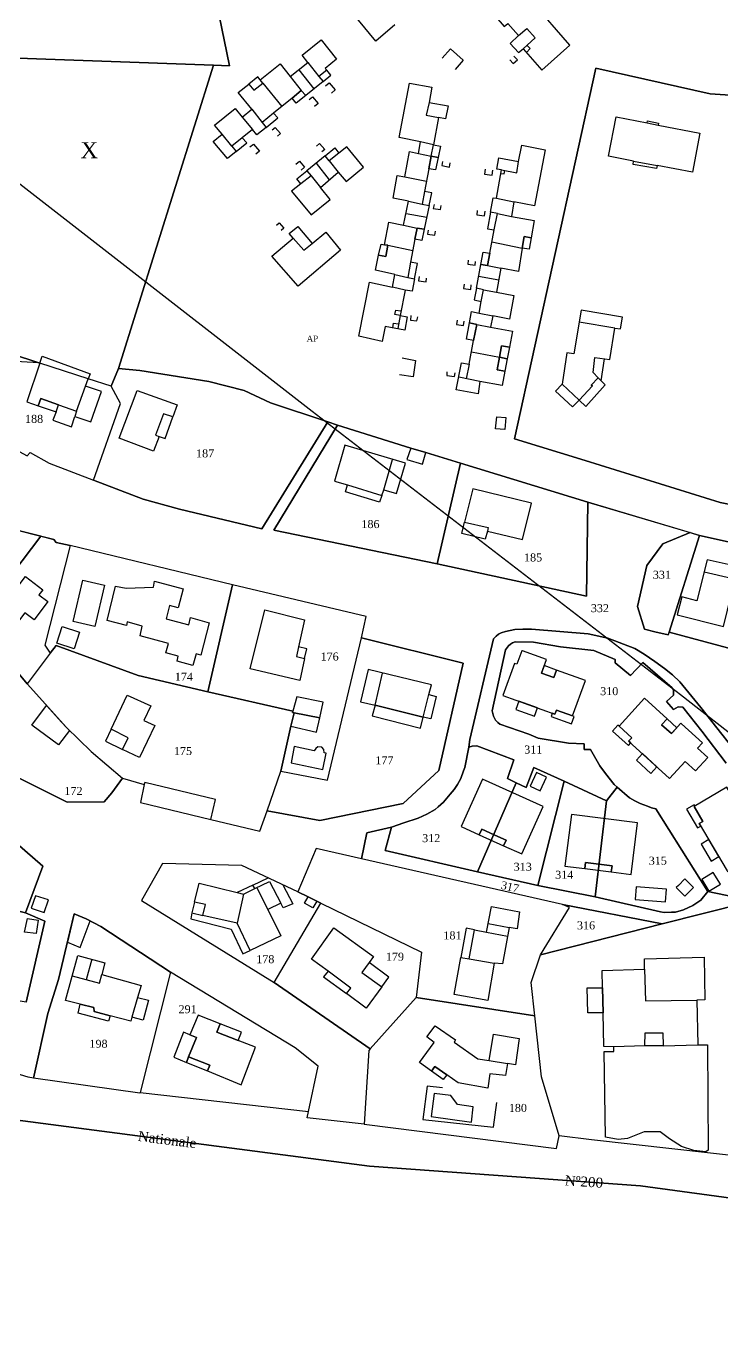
# Model space of a CAD drawing. Extents: x 1208038 to 1208926, y 6153358 to 6153860.
# Drawn here: x 1208412.3 to 1208586.3, y 6153362.3 to 6153687.8 of the extents above; entities that cross this region are included whole.
import ezdxf

# ---------------------------------------------------------------- set-up
doc = ezdxf.new("R2010")
doc.units = 0
doc.linetypes.add('CONTINU', pattern=[0])
for name, color, linetype in [('1LIEUDIT', 7, 'CONTINU'), ('1PARCELLE', 7, 'CONTINU'), ('1SECTION', 7, 'CONTINU'), ('1SUBDSECT', 7, 'CONTINU'), ('1ZONCOMM', 7, 'CONTINU'), ('3BATIDUR', 7, 'CONTINU'), ('3BATILEGER', 7, 'CONTINU'), ('3FISCLINE', 7, 'CONTINUOUS'), ('3GAZODUC', 7, 'CONTINU'), ('3LIEUDITTEX', 7, 'CONTINU'), ('3PARCELLETEX', 7, 'CONTINU'), ('3PISCINE', 7, 'CONTINUOUS'), ('3TOPOLINE', 7, 'CONTINU'), ('3TROUBATI', 7, 'CONTINU'), ('3ZONCOMMTEX', 7, 'CONTINU')]:
    doc.layers.add(name, color=color, linetype=linetype)
doc.styles.get("Standard").update_dxf_attribs({"font": 'Times New Roman'})

msp = doc.modelspace()

# ---------------------------------------------------------------- linework, layer by layer
at = {"layer": '1LIEUDIT'}
msp.add_lwpolyline([(1208747.24, 6153373.17), (1208565.93, 6153397.87), (1208498.18, 6153402.8), (1208353.5, 6153421.69), (1208316.89, 6153426.69), (1208280.22, 6153439.09), (1208258.78, 6153460.94), (1208244.63, 6153482.34), (1208176.37, 6153618.13)], dxfattribs=at)
at = {"layer": '1PARCELLE'}
for points in [[(1208436.86, 6153806.09), (1208463.22, 6153677.85), (1208459.17, 6153677.99), (1208368.4, 6153681.2), (1208292.64, 6153640.84), (1208278.23, 6153633.22), (1208243.69, 6153625.02), (1208241.17, 6153635.25)], [(1208591.61, 6153558.02), (1208580.66, 6153560.43), (1208552.72, 6153568.76), (1208520.89, 6153578.47), (1208512.29, 6153581.16), (1208508.48, 6153582.27), (1208490.22, 6153588), (1208487.77, 6153588.81), (1208473.41, 6153593.6), (1208466.87, 6153596.62), (1208458.02, 6153598.92), (1208440.74, 6153601.62), (1208435.43, 6153602.2), (1208459.17, 6153677.99), (1208463.22, 6153677.85), (1208436.86, 6153806.09)], [(1208368.4, 6153681.2), (1208459.17, 6153677.99), (1208459.17, 6153677.99), (1208435.43, 6153602.2), (1208433.61, 6153597.77), (1208427.9, 6153599.61), (1208415.82, 6153603.52), (1208415.54, 6153603.6), (1208402.03, 6153608)], [(1208608.58, 6153669.17), (1208583.34, 6153670.82), (1208554.78, 6153677.2), (1208534.44, 6153584.57), (1208552.07, 6153579.13), (1208585.81, 6153568.69), (1208626.17, 6153560.52)], [(1208405.79, 6153583.96), (1208412.59, 6153580.34), (1208413.4, 6153581.19), (1208418.13, 6153578.49), (1208429.22, 6153574.27), (1208441.59, 6153569.46), (1208450.72, 6153566.96), (1208471.28, 6153562.09), (1208487.77, 6153588.81), (1208490.22, 6153588), (1208474.31, 6153561.71), (1208515.1, 6153553.36), (1208552.44, 6153545.22), (1208552.72, 6153568.76), (1208578.31, 6153561.13), (1208571.53, 6153558.36), (1208567.48, 6153552.91), (1208565.18, 6153542.71), (1208566.93, 6153536.98), (1208569.5, 6153536.38), (1208572.8, 6153535.62), (1208573.04, 6153536.28), (1208591.06, 6153531.4)], [(1208409.15, 6153500.54), (1208422.63, 6153493.73), (1208431.84, 6153493.82), (1208433.79, 6153496.11), (1208436.47, 6153499.74), (1208441.89, 6153498.2), (1208440.93, 6153493.64), (1208458.55, 6153489.39), (1208470.78, 6153486.48), (1208472.64, 6153491.62), (1208485.74, 6153489.17), (1208506.57, 6153493.41), (1208515.52, 6153501.72), (1208521.57, 6153528.53), (1208496.15, 6153534.8), (1208497.34, 6153540.18), (1208463.94, 6153548.05), (1208423.39, 6153557.91), (1208419.84, 6153558.69), (1208419.3, 6153559.43), (1208383.39, 6153568.51)], [(1208589.03, 6153507.18), (1208585, 6153512.32), (1208580.98, 6153517.44), (1208575.72, 6153523.87), (1208573.93, 6153525.56), (1208571.92, 6153527.17), (1208569.48, 6153528.93), (1208566.81, 6153530.74), (1208564.5, 6153532.18), (1208557.76, 6153534.78), (1208552.84, 6153535.81), (1208538.64, 6153537), (1208537.56, 6153537.04), (1208536.54, 6153537.02), (1208534.47, 6153536.89), (1208533.36, 6153536.68), (1208532.18, 6153536.45), (1208531.1, 6153536.1), (1208530.43, 6153535.74), (1208529.8, 6153535.24), (1208529.19, 6153534.55), (1208523.27, 6153509.41), (1208522.98, 6153507.52), (1208522, 6153502.41), (1208521.69, 6153501.59), (1208520.99, 6153499.71), (1208520.18, 6153498.22), (1208519.34, 6153496.97), (1208518.35, 6153495.78), (1208516.69, 6153493.75), (1208515.38, 6153492.57), (1208514.61, 6153491.91), (1208512.48, 6153490.76), (1208510.33, 6153489.77), (1208506.78, 6153488.59), (1208503.64, 6153487.5), (1208497.51, 6153486.12), (1208496.2, 6153479.61), (1208484.83, 6153482.19), (1208480.23, 6153471.38), (1208466.24, 6153477.95), (1208446.48, 6153478.46), (1208441.2, 6153469.17), (1208474.35, 6153448.7), (1208498.34, 6153432.08), (1208498.03, 6153431.7), (1208496.81, 6153413.25), (1208482.59, 6153414.9), (1208482.93, 6153416.44), (1208485.35, 6153427.75), (1208479.58, 6153432.36), (1208448.43, 6153451.28), (1208431.06, 6153462.66), (1208427.35, 6153464.61), (1208424.35, 6153465.88), (1208423.32, 6153461.33), (1208420.47, 6153449.41), (1208417.76, 6153440.94), (1208414.17, 6153424.81), (1208412.86, 6153425.03), (1208408.21, 6153426.41)], [(1208587.29, 6153503.5), (1208581.22, 6153511.51), (1208576.47, 6153517.52), (1208575.33, 6153517.61), (1208574.18, 6153516.92), (1208572.37, 6153518.89), (1208574.17, 6153520.47), (1208574.18, 6153521.69), (1208573.82, 6153522.35), (1208566.46, 6153528.68), (1208563.4, 6153525.46), (1208559.58, 6153528.59), (1208559.57, 6153529.4), (1208554.23, 6153531.7), (1208545.89, 6153532.56), (1208539.2, 6153533.72), (1208534.61, 6153533.85), (1208533.92, 6153533.58), (1208533.39, 6153533.27), (1208532.89, 6153532.87), (1208532.16, 6153531.85), (1208528.84, 6153516.57), (1208529.15, 6153515.26), (1208529.68, 6153514.26), (1208530.28, 6153513.64), (1208530.78, 6153513.26), (1208538.01, 6153510.74), (1208540.37, 6153509.74), (1208547.88, 6153508.48), (1208551.81, 6153508.36), (1208551.82, 6153506.93), (1208553.44, 6153506.92), (1208555.76, 6153502.87), (1208556.94, 6153501.26), (1208558.06, 6153499.8), (1208559.35, 6153498.21), (1208560.04, 6153497.5), (1208557.4, 6153494.13), (1208546.8, 6153498.98), (1208539.25, 6153502.4), (1208537.33, 6153497.46), (1208534.8, 6153498.59), (1208532.71, 6153499.67), (1208534.27, 6153504.31), (1208525.02, 6153507.81), (1208523.84, 6153507.79), (1208522.98, 6153507.52), (1208523.27, 6153509.41), (1208529.19, 6153534.55), (1208529.8, 6153535.24), (1208530.43, 6153535.74), (1208531.1, 6153536.1), (1208532.18, 6153536.45), (1208533.36, 6153536.68), (1208534.47, 6153536.89), (1208536.54, 6153537.02), (1208537.56, 6153537.04), (1208538.64, 6153537), (1208552.84, 6153535.81), (1208557.76, 6153534.78), (1208564.5, 6153532.18), (1208566.81, 6153530.74), (1208569.48, 6153528.93), (1208571.92, 6153527.17), (1208573.93, 6153525.56), (1208575.72, 6153523.87), (1208580.98, 6153517.44), (1208585, 6153512.32), (1208589.03, 6153507.18)], [(1208596.41, 6153468.57), (1208582.78, 6153471.4), (1208569.78, 6153492.13), (1208568.65, 6153492.36), (1208567.66, 6153492.78), (1208565.8, 6153493.45), (1208564.53, 6153494.09), (1208563.18, 6153494.86), (1208560.04, 6153497.5), (1208559.35, 6153498.21), (1208558.06, 6153499.8), (1208556.94, 6153501.26), (1208555.76, 6153502.87), (1208553.44, 6153506.92), (1208551.82, 6153506.93), (1208551.81, 6153508.36), (1208547.88, 6153508.48), (1208540.37, 6153509.74), (1208538.01, 6153510.74), (1208530.78, 6153513.26), (1208530.28, 6153513.64), (1208529.68, 6153514.26), (1208529.15, 6153515.26), (1208528.84, 6153516.57), (1208532.16, 6153531.85), (1208532.89, 6153532.87), (1208533.39, 6153533.27), (1208533.92, 6153533.58), (1208534.61, 6153533.85), (1208539.2, 6153533.72), (1208545.89, 6153532.56), (1208554.23, 6153531.7), (1208559.57, 6153529.4), (1208559.58, 6153528.59), (1208563.4, 6153525.46), (1208566.46, 6153528.68), (1208573.82, 6153522.35), (1208574.18, 6153521.69), (1208574.17, 6153520.47), (1208572.37, 6153518.89), (1208574.18, 6153516.92), (1208575.33, 6153517.61), (1208576.47, 6153517.52), (1208581.22, 6153511.51), (1208587.29, 6153503.5)], [(1208412.33, 6153443.75), (1208417.06, 6153464.02), (1208412.21, 6153466.08), (1208416.5, 6153477.76), (1208389.48, 6153501.29)]]:
    msp.add_lwpolyline(points, dxfattribs=at)
for points in [[(1208668.33, 6153555.89), (1208627.26, 6153565.19), (1208626.17, 6153560.52), (1208585.81, 6153568.69), (1208552.07, 6153579.13), (1208534.44, 6153584.57), (1208554.78, 6153677.2), (1208583.34, 6153670.82), (1208608.58, 6153669.17), (1208661.16, 6153678.12), (1208691.87, 6153667.3), (1208717.66, 6153661.33), (1208736.79, 6153654.07), (1208714.94, 6153547.02), (1208691.49, 6153551.52), (1208668.33, 6153555.89)], [(1208401.42, 6153607.07), (1208402.03, 6153608), (1208415.54, 6153603.6), (1208403.9, 6153604.21), (1208401.42, 6153607.07)], [(1208401.42, 6153607.07), (1208391.71, 6153592.18), (1208388.83, 6153590.24), (1208387.83, 6153589), (1208395.86, 6153588.68), (1208398.32, 6153587.71), (1208405.79, 6153583.96), (1208412.59, 6153580.34), (1208413.4, 6153581.19), (1208418.13, 6153578.49), (1208429.22, 6153574.27), (1208435.91, 6153593.38), (1208433.61, 6153597.77), (1208427.9, 6153599.61), (1208415.82, 6153603.52), (1208415.54, 6153603.6), (1208403.9, 6153604.21), (1208401.42, 6153607.07)], [(1208435.43, 6153602.2), (1208440.74, 6153601.62), (1208458.02, 6153598.92), (1208466.87, 6153596.62), (1208473.41, 6153593.6), (1208487.77, 6153588.81), (1208471.28, 6153562.09), (1208450.72, 6153566.96), (1208441.59, 6153569.46), (1208429.22, 6153574.27), (1208435.91, 6153593.38), (1208433.61, 6153597.77), (1208435.43, 6153602.2)], [(1208490.22, 6153588), (1208508.48, 6153582.27), (1208512.29, 6153581.16), (1208520.89, 6153578.47), (1208515.1, 6153553.36), (1208474.31, 6153561.71), (1208490.22, 6153588)], [(1208520.89, 6153578.47), (1208552.72, 6153568.76), (1208552.44, 6153545.22), (1208515.1, 6153553.36), (1208520.89, 6153578.47)], [(1208399.39, 6153538.37), (1208378.31, 6153561.18), (1208380.38, 6153562.99), (1208383.39, 6153568.51), (1208416.05, 6153560.25), (1208399.39, 6153538.37)], [(1208406.94, 6153530.2), (1208399.39, 6153538.37), (1208416.05, 6153560.25), (1208419.3, 6153559.43), (1208419.84, 6153558.69), (1208423.39, 6153557.91), (1208417.03, 6153532.97), (1208418.38, 6153531), (1208412.6, 6153523.37), (1208406.94, 6153530.2)], [(1208578.31, 6153561.13), (1208580.66, 6153560.43), (1208573.04, 6153536.28), (1208572.8, 6153535.62), (1208569.5, 6153536.38), (1208566.93, 6153536.98), (1208565.18, 6153542.71), (1208567.48, 6153552.91), (1208571.53, 6153558.36), (1208578.31, 6153561.13)], [(1208580.66, 6153560.43), (1208591.61, 6153558.02), (1208617.12, 6153552.8), (1208611.09, 6153529.62), (1208601.34, 6153531.52), (1208602.01, 6153535.43), (1208593.84, 6153537.23), (1208591.52, 6153527.69), (1208590.42, 6153527.81), (1208591.06, 6153531.4), (1208573.04, 6153536.28), (1208580.66, 6153560.43)], [(1208423.39, 6153557.91), (1208417.03, 6153532.97), (1208418.38, 6153531), (1208419.9, 6153532.96), (1208440.32, 6153525.39), (1208457.76, 6153521.34), (1208463.94, 6153548.05), (1208423.39, 6153557.91)], [(1208457.76, 6153521.34), (1208479.03, 6153516.47), (1208478.96, 6153516.18), (1208479.32, 6153516.11), (1208478.52, 6153512.77), (1208475.98, 6153501.55), (1208487.7, 6153499.26), (1208496.15, 6153534.8), (1208497.34, 6153540.18), (1208463.94, 6153548.05), (1208457.76, 6153521.34)], [(1208418.38, 6153531), (1208412.6, 6153523.37), (1208422.44, 6153512.4), (1208428.6, 6153506.44), (1208436.47, 6153499.74), (1208441.89, 6153498.2), (1208440.93, 6153493.64), (1208458.55, 6153489.39), (1208470.78, 6153486.48), (1208472.64, 6153491.62), (1208475.98, 6153501.55), (1208478.52, 6153512.77), (1208479.32, 6153516.11), (1208478.96, 6153516.18), (1208479.03, 6153516.47), (1208457.76, 6153521.34), (1208440.32, 6153525.39), (1208419.9, 6153532.96), (1208418.38, 6153531)], [(1208472.64, 6153491.62), (1208475.98, 6153501.55), (1208487.7, 6153499.26), (1208496.15, 6153534.8), (1208521.57, 6153528.53), (1208515.52, 6153501.72), (1208506.57, 6153493.41), (1208485.74, 6153489.17), (1208472.64, 6153491.62)], [(1208380.08, 6153530.72), (1208400.93, 6153528.45), (1208406.94, 6153530.2), (1208412.6, 6153523.37), (1208422.44, 6153512.4), (1208428.6, 6153506.44), (1208436.47, 6153499.74), (1208433.79, 6153496.11), (1208431.84, 6153493.82), (1208422.63, 6153493.73), (1208409.15, 6153500.54), (1208390.55, 6153511.69), (1208384.96, 6153514.58), (1208382.62, 6153517.83), (1208380.08, 6153530.72)], [(1208522, 6153502.41), (1208522.98, 6153507.52), (1208523.84, 6153507.79), (1208525.02, 6153507.81), (1208534.27, 6153504.31), (1208532.71, 6153499.67), (1208534.8, 6153498.59), (1208525.18, 6153476.31), (1208502.08, 6153481.65), (1208503.64, 6153487.5), (1208506.78, 6153488.59), (1208510.33, 6153489.77), (1208512.48, 6153490.76), (1208514.61, 6153491.91), (1208515.38, 6153492.57), (1208516.69, 6153493.75), (1208518.35, 6153495.78), (1208519.34, 6153496.97), (1208520.18, 6153498.22), (1208520.99, 6153499.71), (1208521.69, 6153501.59), (1208522, 6153502.41)], [(1208412.21, 6153466.08), (1208383.04, 6153473.25), (1208372.39, 6153474.01), (1208366.37, 6153474.39), (1208366.96, 6153478.37), (1208369.48, 6153492.56), (1208387.34, 6153502.95), (1208389.48, 6153501.29), (1208416.5, 6153477.76), (1208412.21, 6153466.08)], [(1208540.24, 6153472.92), (1208525.18, 6153476.31), (1208534.8, 6153498.59), (1208537.33, 6153497.46), (1208539.25, 6153502.4), (1208546.8, 6153498.98), (1208540.24, 6153472.92)], [(1208554.55, 6153470.07), (1208540.24, 6153472.92), (1208546.8, 6153498.98), (1208557.4, 6153494.13), (1208554.55, 6153470.07)], [(1208570.87, 6153466.34), (1208554.55, 6153470.07), (1208557.4, 6153494.13), (1208560.04, 6153497.5), (1208563.18, 6153494.86), (1208564.53, 6153494.09), (1208565.8, 6153493.45), (1208567.66, 6153492.78), (1208568.65, 6153492.36), (1208569.78, 6153492.13), (1208582.78, 6153471.4), (1208581.01, 6153469.29), (1208578.97, 6153467.91), (1208576.66, 6153466.83), (1208574.69, 6153466.3), (1208573.62, 6153466.23), (1208571.81, 6153466.2), (1208570.87, 6153466.34)], [(1208594.5, 6153455.79), (1208592.13, 6153468.58), (1208571.35, 6153463.33), (1208546.45, 6153468.19), (1208496.2, 6153479.61), (1208497.51, 6153486.12), (1208503.64, 6153487.5), (1208502.08, 6153481.65), (1208525.18, 6153476.31), (1208540.24, 6153472.92), (1208554.55, 6153470.07), (1208570.87, 6153466.34), (1208571.81, 6153466.2), (1208573.62, 6153466.23), (1208574.69, 6153466.3), (1208576.66, 6153466.83), (1208578.97, 6153467.91), (1208581.01, 6153469.29), (1208582.78, 6153471.4), (1208596.41, 6153468.57), (1208597.27, 6153467.95), (1208597.81, 6153467.23), (1208594.5, 6153455.79)], [(1208509.85, 6153444.96), (1208539.48, 6153440.37), (1208538.58, 6153448.68), (1208540.88, 6153455.64), (1208548.17, 6153467.4), (1208546.45, 6153468.19), (1208496.2, 6153479.61), (1208484.83, 6153482.19), (1208480.23, 6153471.38), (1208482.83, 6153470.09), (1208485, 6153469.01), (1208485.99, 6153468.49), (1208511.16, 6153456.29), (1208509.85, 6153444.96)], [(1208485.99, 6153468.49), (1208485, 6153469.01), (1208482.83, 6153470.09), (1208480.23, 6153471.38), (1208466.24, 6153477.95), (1208446.48, 6153478.46), (1208441.2, 6153469.17), (1208474.35, 6153448.7), (1208485.99, 6153468.49)], [(1208412.21, 6153466.08), (1208417.06, 6153464.02), (1208412.33, 6153443.75), (1208389.1, 6153447.73), (1208380.56, 6153449.19), (1208383.04, 6153473.25), (1208412.21, 6153466.08)], [(1208509.85, 6153444.96), (1208498.34, 6153432.08), (1208474.35, 6153448.7), (1208485.99, 6153468.49), (1208511.16, 6153456.29), (1208509.85, 6153444.96)], [(1208603.52, 6153403.8), (1208553.68, 6153409.35), (1208545.58, 6153410.36), (1208541.17, 6153425.14), (1208539.48, 6153440.37), (1208538.58, 6153448.68), (1208540.88, 6153455.64), (1208571.35, 6153463.33), (1208592.13, 6153468.58), (1208594.5, 6153455.79), (1208598.68, 6153433.15), (1208596.44, 6153409.75), (1208603.52, 6153403.8)], [(1208571.35, 6153463.33), (1208540.88, 6153455.64), (1208548.17, 6153467.4), (1208546.45, 6153468.19), (1208571.35, 6153463.33)], [(1208440.78, 6153421.02), (1208414.17, 6153424.81), (1208417.76, 6153440.94), (1208420.47, 6153449.41), (1208423.32, 6153461.33), (1208424.35, 6153465.88), (1208427.35, 6153464.61), (1208431.06, 6153462.66), (1208448.43, 6153451.28), (1208440.84, 6153421.19), (1208440.78, 6153421.02)], [(1208448.43, 6153451.28), (1208440.84, 6153421.19), (1208482.93, 6153416.44), (1208485.35, 6153427.75), (1208479.58, 6153432.36), (1208448.43, 6153451.28)], [(1208509.85, 6153444.96), (1208498.34, 6153432.08), (1208498.03, 6153431.7), (1208496.81, 6153413.25), (1208544.91, 6153407.23), (1208545.58, 6153410.36), (1208541.17, 6153425.14), (1208539.48, 6153440.37), (1208509.85, 6153444.96)]]:
    msp.add_lwpolyline(points, close=True, dxfattribs=at)
at = {"layer": '1SECTION'}
msp.add_lwpolyline([(1208176.37, 6153618.13), (1208244.63, 6153482.34), (1208258.78, 6153460.94), (1208280.22, 6153439.09), (1208316.89, 6153426.69), (1208353.5, 6153421.69), (1208498.18, 6153402.8), (1208565.93, 6153397.87), (1208747.24, 6153373.17)], dxfattribs=at)
at = {"layer": '1SUBDSECT'}
msp.add_lwpolyline([(1208176.37, 6153618.13), (1208244.63, 6153482.34), (1208258.78, 6153460.94), (1208280.22, 6153439.09), (1208316.89, 6153426.69), (1208353.5, 6153421.69), (1208498.18, 6153402.8), (1208565.93, 6153397.87), (1208747.24, 6153373.17)], dxfattribs=at)
at = {"layer": '1ZONCOMM'}
msp.add_lwpolyline([(1208826.74, 6153362.34), (1208767.43, 6153370.42), (1208747.24, 6153373.17), (1208565.93, 6153397.87), (1208498.18, 6153402.8), (1208353.5, 6153421.69), (1208316.89, 6153426.69), (1208280.22, 6153439.09)], dxfattribs=at)
msp.add_lwpolyline([(1208826.74, 6153362.34), (1208767.43, 6153370.42), (1208747.24, 6153373.17), (1208565.93, 6153397.87), (1208498.18, 6153402.8), (1208353.5, 6153421.69), (1208316.89, 6153426.69), (1208280.22, 6153439.09)], dxfattribs=at)
msp.add_lwpolyline([(1208826.74, 6153362.34), (1208767.43, 6153370.42), (1208747.24, 6153373.17), (1208565.93, 6153397.87), (1208498.18, 6153402.8), (1208353.5, 6153421.69), (1208316.89, 6153426.69), (1208280.22, 6153439.09)], dxfattribs=at)
msp.add_lwpolyline([(1208826.74, 6153362.34), (1208767.43, 6153370.42), (1208747.24, 6153373.17), (1208565.93, 6153397.87), (1208498.18, 6153402.8), (1208353.5, 6153421.69), (1208316.89, 6153426.69), (1208280.22, 6153439.09)], dxfattribs=at)
at = {"layer": '3BATIDUR'}
for points in [[(1208529.73, 6153690.07), (1208531.86, 6153687.63), (1208532.79, 6153688.36), (1208535.46, 6153685.37), (1208533.37, 6153683.42), (1208535.43, 6153681.18), (1208536.57, 6153682.1), (1208541.26, 6153676.76), (1208548.24, 6153683.02), (1208538.8, 6153693.79), (1208537.62, 6153692.79), (1208533.19, 6153697.82), (1208530.6, 6153695.43), (1208528.81, 6153697.47), (1208524.59, 6153693.63), (1208526.44, 6153691.51), (1208527.57, 6153692.55), (1208529.73, 6153690.07)], [(1208464.84, 6153656.38), (1208462.65, 6153654.63), (1208459.11, 6153658.92), (1208461.36, 6153660.74), (1208459.47, 6153662.95), (1208464.6, 6153667.19), (1208466.36, 6153665), (1208468.77, 6153666.97), (1208465.36, 6153671.12), (1208468.05, 6153673.26), (1208469.31, 6153671.72), (1208471.55, 6153673.52), (1208470.88, 6153674.32), (1208475.87, 6153678.31), (1208478.37, 6153675.17), (1208482.78, 6153678.61), (1208481.34, 6153680.51), (1208486.12, 6153684.33), (1208489.97, 6153679.47), (1208487.09, 6153677.18), (1208487.49, 6153676.69), (1208485.52, 6153675.15), (1208486.58, 6153673.87), (1208482.26, 6153670.41), (1208481.14, 6153671.64), (1208478.81, 6153669.74), (1208474.22, 6153666.01), (1208471.34, 6153663.67), (1208472.34, 6153662.44), (1208470.04, 6153660.6), (1208468.92, 6153661.89), (1208466.39, 6153659.84), (1208463.76, 6153657.71), (1208464.84, 6153656.38)], [(1208515.33, 6153654.92), (1208513.62, 6153655.2), (1208513.02, 6153652.09), (1208511.93, 6153646.39), (1208511.32, 6153643.25), (1208513.08, 6153642.92), (1208511.88, 6153636.98), (1208510.08, 6153637.22), (1208509.55, 6153634.49), (1208508.44, 6153628.75), (1208507.72, 6153624.93), (1208509.42, 6153624.56), (1208508.81, 6153621.45), (1208507.09, 6153621.71), (1208505.81, 6153615.4), (1208507.61, 6153615.08), (1208507.01, 6153611.77), (1208502.09, 6153612.7), (1208501.38, 6153608.9), (1208495.48, 6153610.23), (1208498.22, 6153623.71), (1208503.94, 6153622.47), (1208504.55, 6153625.68), (1208499.67, 6153626.74), (1208500.47, 6153630.49), (1208502.25, 6153630.14), (1208502.73, 6153632.96), (1208501.89, 6153633.11), (1208503, 6153638.76), (1208506.71, 6153637.96), (1208507.94, 6153643.96), (1208504.08, 6153644.77), (1208505.13, 6153650.44), (1208507.03, 6153650.03), (1208508.18, 6153656.38), (1208510.45, 6153655.92), (1208510.92, 6153658.8), (1208505.61, 6153659.91), (1208508.18, 6153673.51), (1208513.76, 6153672.46), (1208513.07, 6153668.66), (1208517.81, 6153667.79), (1208517.18, 6153664.54), (1208515.42, 6153664.86), (1208514.19, 6153658.06), (1208515.9, 6153657.74), (1208515.33, 6153654.92)], [(1208559.86, 6153665.06), (1208567.55, 6153663.56), (1208567.64, 6153664.03), (1208570.44, 6153663.5), (1208570.35, 6153663.01), (1208580.73, 6153661), (1208578.92, 6153651.21), (1208570.04, 6153652.89), (1208569.91, 6153652.11), (1208564.06, 6153653.19), (1208564.19, 6153654.02), (1208557.9, 6153655.2), (1208559.86, 6153665.06)], [(1208481.01, 6153648.34), (1208478.71, 6153646.52), (1208483.6, 6153640.53), (1208488.36, 6153644.37), (1208485.9, 6153647.41), (1208490.34, 6153651.23), (1208492.32, 6153648.9), (1208496.65, 6153652.45), (1208492.52, 6153657.6), (1208490.52, 6153656.02), (1208488.09, 6153654.1), (1208487.06, 6153655.31), (1208482.5, 6153651.58), (1208483.57, 6153650.34), (1208481.01, 6153648.34)], [(1208524.99, 6153613.16), (1208523.19, 6153613.59), (1208523.71, 6153616.4), (1208525.55, 6153616.01), (1208526.1, 6153618.92), (1208526.66, 6153621.86), (1208524.89, 6153622.25), (1208526.03, 6153628.18), (1208527.64, 6153627.91), (1208528.22, 6153630.96), (1208529.35, 6153636.83), (1208530.14, 6153640.92), (1208528.43, 6153641.22), (1208529.09, 6153644.82), (1208529.88, 6153644.7), (1208531.13, 6153651.82), (1208530.01, 6153652), (1208530.5, 6153654.83), (1208535.45, 6153653.92), (1208536.25, 6153657.97), (1208542.05, 6153656.78), (1208539.43, 6153642.81), (1208534.26, 6153643.85), (1208533.64, 6153640.19), (1208539.33, 6153639.13), (1208538.6, 6153634.82), (1208536.81, 6153635.12), (1208536.35, 6153632.26), (1208535.39, 6153626.38), (1208530.99, 6153627.22), (1208529.94, 6153621.24), (1208534.28, 6153620.39), (1208533.16, 6153614.52), (1208529.01, 6153615.35), (1208528.45, 6153612.48), (1208533.89, 6153611.5), (1208533.14, 6153607.51), (1208531.2, 6153607.79), (1208530.66, 6153604.98), (1208530.05, 6153601.79), (1208532.01, 6153601.49), (1208531.33, 6153597.89), (1208525.79, 6153598.93), (1208525.3, 6153595.79), (1208519.87, 6153596.8), (1208521.17, 6153603.56), (1208523.06, 6153603.26), (1208524.21, 6153609.15), (1208524.99, 6153613.16)], [(1208473.8, 6153630.25), (1208479.13, 6153634.74), (1208478.07, 6153635.89), (1208480.23, 6153637.65), (1208483.84, 6153633.43), (1208487.26, 6153636.22), (1208490.89, 6153631.78), (1208480.34, 6153622.76), (1208473.8, 6153630.25)], [(1208555.34, 6153599.85), (1208554.04, 6153601.19), (1208554.51, 6153604.92), (1208558.21, 6153604.39), (1208559.46, 6153612.23), (1208560.95, 6153612.04), (1208561.39, 6153615), (1208551.09, 6153616.7), (1208549.24, 6153605.84), (1208547.49, 6153606.1), (1208546.34, 6153598.28), (1208550.59, 6153594.26), (1208553.88, 6153597.84), (1208553.62, 6153598.03), (1208555.34, 6153599.85)], [(1208416.4, 6153605.23), (1208428.35, 6153600.79), (1208427.9, 6153599.61), (1208415.82, 6153603.52), (1208416.4, 6153605.23)], [(1208415.4, 6153592.87), (1208416.05, 6153594.68), (1208420.43, 6153593.11), (1208424.95, 6153591.48), (1208424.52, 6153590.14), (1208428.56, 6153588.86), (1208431.23, 6153596.38), (1208427.2, 6153597.73), (1208427.9, 6153599.61), (1208415.82, 6153603.52), (1208412.51, 6153593.86), (1208415.4, 6153592.87)], [(1208449.02, 6153590.07), (1208446.68, 6153590.82), (1208444.73, 6153585.48), (1208445.64, 6153585.16), (1208444.16, 6153581.49), (1208435.62, 6153584.78), (1208440.11, 6153596.7), (1208450.11, 6153593.08), (1208449.02, 6153590.07)], [(1208529.99, 6153590.12), (1208532.28, 6153589.94), (1208532.03, 6153586.89), (1208529.68, 6153587.11), (1208529.99, 6153590.12)], [(1208501.24, 6153570.43), (1208501.72, 6153571.81), (1208504.94, 6153570.93), (1208507.21, 6153578.48), (1208492.02, 6153582.99), (1208489.39, 6153574.04), (1208492.64, 6153573.05), (1208501.24, 6153570.43)], [(1208512.29, 6153581.16), (1208508.48, 6153582.27), (1208507.55, 6153579.43), (1208511.42, 6153578.28), (1208512.29, 6153581.16)], [(1208527.63, 6153561.53), (1208536.44, 6153559.41), (1208538.68, 6153568.54), (1208523.99, 6153572.11), (1208521.96, 6153563.76), (1208527.87, 6153562.39), (1208527.63, 6153561.53)], [(1208589.55, 6153549.59), (1208588.66, 6153549.79), (1208589.35, 6153552.8), (1208582.57, 6153554.35), (1208579.95, 6153544.11), (1208576.22, 6153545.07), (1208575.09, 6153540.63), (1208586.66, 6153537.69), (1208589.55, 6153549.59)], [(1208412.23, 6153550.13), (1208416.54, 6153546.85), (1208415.56, 6153545.57), (1208417.8, 6153543.88), (1208414.34, 6153539.34), (1208412.05, 6153541.08), (1208407.79, 6153535.51), (1208403.48, 6153538.79), (1208412.23, 6153550.13)], [(1208434.68, 6153547.72), (1208437.4, 6153547.23), (1208444.17, 6153547.47), (1208444.42, 6153549), (1208451.58, 6153547.05), (1208450.32, 6153542.3), (1208448.17, 6153542.89), (1208447.34, 6153539.56), (1208452.99, 6153538.11), (1208453.44, 6153539.91), (1208458.13, 6153538.6), (1208456, 6153530.54), (1208454.85, 6153530.8), (1208454.06, 6153527.91), (1208450.07, 6153528.97), (1208450.38, 6153530.28), (1208447.28, 6153531.09), (1208447.97, 6153533.44), (1208440.84, 6153535.33), (1208441.38, 6153537.79), (1208437.64, 6153538.81), (1208437.41, 6153537.89), (1208432.65, 6153539.18), (1208434.68, 6153547.72)], [(1208481.97, 6153529.71), (1208480.74, 6153524.18), (1208468.38, 6153527.12), (1208472.02, 6153541.8), (1208481.96, 6153539.38), (1208480.44, 6153532.56), (1208479.91, 6153530.2), (1208481.97, 6153529.71)], [(1208552.13, 6153524.21), (1208544.94, 6153526.79), (1208544.26, 6153524.89), (1208541.18, 6153525.99), (1208542.4, 6153529.41), (1208536.42, 6153531.55), (1208536.22, 6153531.63), (1208535.01, 6153528.23), (1208534.38, 6153528.45), (1208531.49, 6153520.42), (1208544.51, 6153515.74), (1208544.89, 6153516.79), (1208548.95, 6153515.33), (1208552.13, 6153524.21)], [(1208513.02, 6153520.64), (1208513.64, 6153523.11), (1208497.81, 6153526.89), (1208495.9, 6153518.86), (1208499.57, 6153517.97), (1208511.62, 6153515.05), (1208513.02, 6153520.64)], [(1208433.58, 6153511.97), (1208437.65, 6153520.53), (1208443.51, 6153517.82), (1208441.78, 6153514.2), (1208444.5, 6153512.9), (1208440.69, 6153504.94), (1208436.45, 6153506.96), (1208437.87, 6153509.83), (1208433.58, 6153511.97)], [(1208577.06, 6153503.93), (1208579.65, 6153501.56), (1208582.73, 6153504.94), (1208580.16, 6153507.28), (1208581.37, 6153508.6), (1208576.16, 6153513.36), (1208576, 6153513.51), (1208573.62, 6153510.9), (1208571.2, 6153513.11), (1208572.55, 6153514.59), (1208566.91, 6153519.74), (1208560.55, 6153512.77), (1208563.71, 6153509.88), (1208562.95, 6153509.05), (1208573.17, 6153499.67), (1208577.06, 6153503.93)], [(1208485.73, 6153514.81), (1208479.32, 6153516.11), (1208478.52, 6153512.77), (1208484.9, 6153511.22), (1208485.73, 6153514.81)], [(1208441.89, 6153498.2), (1208440.93, 6153493.64), (1208458.55, 6153489.39), (1208459.72, 6153494.42), (1208442.01, 6153498.71), (1208441.89, 6153498.2)], [(1208526.43, 6153499.54), (1208521.06, 6153487.66), (1208525.63, 6153485.6), (1208526.26, 6153486.98), (1208529.3, 6153485.62), (1208529.51, 6153485.52), (1208532.31, 6153484.25), (1208531.69, 6153482.88), (1208536.25, 6153480.81), (1208541.6, 6153492.69), (1208526.43, 6153499.54)], [(1208595, 6153480.8), (1208594.65, 6153481.4), (1208597.76, 6153483.23), (1208594.53, 6153488.69), (1208594.4, 6153488.92), (1208591.28, 6153487.09), (1208589.62, 6153489.91), (1208591.35, 6153490.93), (1208587.48, 6153497.48), (1208579.35, 6153492.67), (1208581.53, 6153488.96), (1208580.59, 6153488.4), (1208587.56, 6153476.62), (1208587.65, 6153476.46), (1208595, 6153480.8)], [(1208565.19, 6153488.64), (1208548.64, 6153490.71), (1208547.03, 6153477.78), (1208552, 6153477.16), (1208552.19, 6153478.65), (1208558.79, 6153477.83), (1208558.6, 6153476.33), (1208563.57, 6153475.71), (1208565.19, 6153488.64)], [(1208582.97, 6153471.52), (1208585.88, 6153473.25), (1208584.11, 6153476.19), (1208581.21, 6153474.46), (1208582.97, 6153471.52)], [(1208454.46, 6153468.8), (1208455.61, 6153473.52), (1208465.12, 6153471.16), (1208466.65, 6153470.78), (1208469.54, 6153472.15), (1208473.21, 6153473.9), (1208475.98, 6153468.52), (1208472.79, 6153466.92), (1208475.99, 6153460.39), (1208468.35, 6153456.67), (1208465.07, 6153463.49), (1208456.53, 6153465.45), (1208457.17, 6153468.2), (1208454.46, 6153468.8)], [(1208414.72, 6153470.37), (1208413.64, 6153467.24), (1208416.83, 6153466.18), (1208417.96, 6153469.38), (1208414.72, 6153470.37)], [(1208482.83, 6153470.09), (1208485, 6153469.01), (1208484.03, 6153467.36), (1208481.95, 6153468.52), (1208482.83, 6153470.09)], [(1208524.39, 6153461.85), (1208527.43, 6153461.28), (1208528.69, 6153467.69), (1208535.7, 6153466.34), (1208535.06, 6153462.1), (1208533.07, 6153462.42), (1208531.39, 6153453.35), (1208529.34, 6153453.5), (1208527.75, 6153444.17), (1208519.32, 6153445.65), (1208521.02, 6153454.94), (1208523.07, 6153454.57), (1208524.39, 6153461.85)], [(1208412.67, 6153464.67), (1208415.4, 6153464.27), (1208414.84, 6153460.91), (1208411.97, 6153461.31), (1208412.67, 6153464.67)], [(1208487.81, 6153451.49), (1208483.67, 6153454.53), (1208489.3, 6153462.32), (1208499.22, 6153455.15), (1208498.12, 6153453.66), (1208496.29, 6153451.2), (1208501.23, 6153447.6), (1208497.32, 6153442.31), (1208492.4, 6153445.9), (1208493.52, 6153447.3), (1208487.81, 6153451.49)], [(1208425.3, 6153455.45), (1208432, 6153453.62), (1208431.28, 6153450.68), (1208441.07, 6153447.97), (1208440.21, 6153444.93), (1208442.92, 6153444.27), (1208441.61, 6153439.31), (1208438.78, 6153440.04), (1208438.49, 6153439.01), (1208433.35, 6153440.39), (1208429.36, 6153441.45), (1208429.25, 6153442.45), (1208425.9, 6153443.28), (1208422.23, 6153444.19), (1208425.3, 6153455.45)], [(1208579.23, 6153406.7), (1208576.12, 6153407.67), (1208573.12, 6153409.6), (1208570.84, 6153411.4), (1208566.84, 6153411.38), (1208562.66, 6153409.71), (1208560.32, 6153409.48), (1208557.13, 6153410.07), (1208556.83, 6153431.41), (1208559.27, 6153431.47), (1208559.24, 6153432.63), (1208556.77, 6153432.7), (1208556.56, 6153441.08), (1208556.41, 6153447.33), (1208556.3, 6153451.71), (1208566.88, 6153452.01), (1208566.89, 6153454.57), (1208581.82, 6153455), (1208581.97, 6153444.36), (1208580.02, 6153444.29), (1208580.24, 6153433.11), (1208582.69, 6153433.14), (1208582.84, 6153406.75), (1208582.2, 6153406.39), (1208579.23, 6153406.7)], [(1208452.98, 6153430.12), (1208458.29, 6153427.99), (1208457.7, 6153426.57), (1208466.11, 6153423.13), (1208469.72, 6153432.54), (1208465.33, 6153434.21), (1208460.02, 6153436.24), (1208460.87, 6153438.38), (1208455.37, 6153440.55), (1208453.29, 6153435.61), (1208454.92, 6153434.98), (1208452.98, 6153430.12)], [(1208513.67, 6153426.52), (1208510.67, 6153428.67), (1208514.33, 6153433.72), (1208512.49, 6153435.12), (1208514.58, 6153437.89), (1208519.68, 6153434.33), (1208519.36, 6153433.79), (1208525.22, 6153429.62), (1208528.06, 6153429.19), (1208529.13, 6153435.8), (1208535.61, 6153434.72), (1208534.65, 6153428.07), (1208532.67, 6153428.42), (1208532.18, 6153425.41), (1208528.27, 6153425.85), (1208527.78, 6153422.3), (1208520.33, 6153423.59), (1208517.49, 6153425.61), (1208514.54, 6153427.7), (1208513.67, 6153426.52)]]:
    msp.add_lwpolyline(points, close=True, dxfattribs=at)
msp.add_lwpolyline([(1208504.55, 6153688.03), (1208499.77, 6153683.98), (1208491.06, 6153694.59)], dxfattribs=at)
at = {"layer": '3BATILEGER'}
for points in [[(1208486.58, 6153673.87), (1208488.53, 6153675.44), (1208487.49, 6153676.69), (1208485.52, 6153675.15), (1208486.58, 6153673.87)], [(1208470.88, 6153674.32), (1208470.27, 6153675.03), (1208468.05, 6153673.26), (1208469.31, 6153671.72), (1208471.55, 6153673.52), (1208470.88, 6153674.32)], [(1208478.81, 6153669.74), (1208481.14, 6153671.64), (1208482.26, 6153670.41), (1208479.81, 6153668.45), (1208478.81, 6153669.74)], [(1208472.34, 6153662.44), (1208475.3, 6153664.81), (1208474.22, 6153666.01), (1208471.34, 6153663.67), (1208472.34, 6153662.44)], [(1208464.84, 6153656.38), (1208467.54, 6153658.54), (1208466.39, 6153659.84), (1208463.76, 6153657.71), (1208464.84, 6153656.38)], [(1208490.52, 6153656.02), (1208488.09, 6153654.1), (1208487.06, 6153655.31), (1208489.5, 6153657.31), (1208490.52, 6153656.02)], [(1208515.33, 6153654.92), (1208514.7, 6153651.78), (1208513.02, 6153652.09), (1208513.62, 6153655.2), (1208515.33, 6153654.92)], [(1208481.01, 6153648.34), (1208479.99, 6153649.53), (1208482.5, 6153651.58), (1208483.57, 6153650.34), (1208481.01, 6153648.34)], [(1208511.93, 6153646.39), (1208511.32, 6153643.25), (1208513.08, 6153642.92), (1208513.72, 6153646.08), (1208511.93, 6153646.39)], [(1208528.43, 6153641.22), (1208527.66, 6153637.1), (1208529.35, 6153636.83), (1208530.14, 6153640.92), (1208528.43, 6153641.22)], [(1208511.88, 6153636.98), (1208511.3, 6153634.15), (1208509.55, 6153634.49), (1208510.08, 6153637.22), (1208511.88, 6153636.98)], [(1208536.35, 6153632.26), (1208536.81, 6153635.12), (1208538.6, 6153634.82), (1208538.12, 6153631.98), (1208536.35, 6153632.26)], [(1208500.47, 6153630.49), (1208501.06, 6153633.26), (1208501.89, 6153633.11), (1208502.73, 6153632.96), (1208502.25, 6153630.14), (1208500.47, 6153630.49)], [(1208528.22, 6153630.96), (1208527.64, 6153627.91), (1208526.03, 6153628.18), (1208526.62, 6153631.24), (1208528.22, 6153630.96)], [(1208508.44, 6153628.75), (1208507.72, 6153624.93), (1208509.42, 6153624.56), (1208510.17, 6153628.41), (1208508.44, 6153628.75)], [(1208524.89, 6153622.25), (1208524.33, 6153619.3), (1208526.1, 6153618.92), (1208526.66, 6153621.86), (1208524.89, 6153622.25)], [(1208524.99, 6153613.16), (1208524.21, 6153609.15), (1208522.43, 6153609.49), (1208523.19, 6153613.59), (1208524.99, 6153613.16)], [(1208530.66, 6153604.98), (1208531.2, 6153607.79), (1208533.14, 6153607.51), (1208532.59, 6153604.61), (1208530.66, 6153604.98)], [(1208530.66, 6153604.98), (1208532.59, 6153604.61), (1208532.01, 6153601.49), (1208530.05, 6153601.79), (1208530.66, 6153604.98)], [(1208546.34, 6153598.28), (1208550.59, 6153594.26), (1208548.94, 6153592.54), (1208544.65, 6153596.52), (1208546.34, 6153598.28)], [(1208550.59, 6153594.26), (1208552.24, 6153592.69), (1208557.05, 6153598.05), (1208555.34, 6153599.85), (1208553.62, 6153598.03), (1208553.88, 6153597.84), (1208550.59, 6153594.26)], [(1208415.4, 6153592.87), (1208419.83, 6153591.34), (1208420.43, 6153593.11), (1208416.05, 6153594.68), (1208415.4, 6153592.87)], [(1208446.68, 6153590.82), (1208444.73, 6153585.48), (1208445.64, 6153585.16), (1208447.08, 6153584.68), (1208449.02, 6153590.07), (1208446.68, 6153590.82)], [(1208501.24, 6153570.43), (1208500.66, 6153568.79), (1208492.17, 6153571.36), (1208492.64, 6153573.05), (1208501.24, 6153570.43)], [(1208527.63, 6153561.53), (1208527.09, 6153559.48), (1208521.27, 6153560.94), (1208521.96, 6153563.76), (1208527.87, 6153562.39), (1208527.63, 6153561.53)], [(1208421.34, 6153537.65), (1208425.68, 6153536.27), (1208424.34, 6153532.1), (1208420.01, 6153533.49), (1208421.34, 6153537.65)], [(1208481.97, 6153529.71), (1208482.5, 6153532.06), (1208480.44, 6153532.56), (1208479.91, 6153530.2), (1208481.97, 6153529.71)], [(1208544.94, 6153526.79), (1208541.86, 6153527.9), (1208541.18, 6153525.99), (1208544.26, 6153524.89), (1208544.94, 6153526.79)], [(1208485.73, 6153514.81), (1208486.63, 6153518.72), (1208479.98, 6153520.11), (1208479.03, 6153516.47), (1208478.96, 6153516.18), (1208479.32, 6153516.11), (1208485.73, 6153514.81)], [(1208511.62, 6153515.05), (1208513.02, 6153520.64), (1208514.83, 6153520.2), (1208513.47, 6153514.6), (1208511.62, 6153515.05)], [(1208413.81, 6153512.99), (1208417.48, 6153517.94), (1208421.32, 6153513.64), (1208422.44, 6153512.4), (1208423.17, 6153511.69), (1208420.49, 6153508.06), (1208413.81, 6153512.99)], [(1208511.62, 6153515.05), (1208499.57, 6153517.97), (1208498.85, 6153515.37), (1208510.92, 6153512.24), (1208511.62, 6153515.05)], [(1208540.15, 6153517.32), (1208535.52, 6153518.97), (1208534.77, 6153516.9), (1208539.4, 6153515.23), (1208540.15, 6153517.32)], [(1208549.32, 6153515.2), (1208548.95, 6153515.33), (1208544.89, 6153516.79), (1208544.51, 6153515.74), (1208543.84, 6153515.99), (1208543.55, 6153515.17), (1208548.65, 6153513.32), (1208549.32, 6153515.2)], [(1208574.97, 6153512.38), (1208572.55, 6153514.59), (1208571.2, 6153513.11), (1208573.62, 6153510.9), (1208574.97, 6153512.38)], [(1208433.58, 6153511.97), (1208432.16, 6153509), (1208436.45, 6153506.96), (1208437.87, 6153509.83), (1208433.58, 6153511.97)], [(1208563.48, 6153508.56), (1208562.95, 6153509.05), (1208563.71, 6153509.88), (1208560.55, 6153512.77), (1208560.26, 6153513.03), (1208558.89, 6153511.55), (1208562.09, 6153508.64), (1208562.88, 6153507.91), (1208563.48, 6153508.56)], [(1208570.01, 6153502.57), (1208566.37, 6153505.91), (1208564.89, 6153504.29), (1208568.52, 6153500.93), (1208570.01, 6153502.57)], [(1208542.41, 6153500.05), (1208539.89, 6153501.19), (1208538.3, 6153497.75), (1208540.81, 6153496.62), (1208542.41, 6153500.05)], [(1208581.53, 6153488.96), (1208579.35, 6153492.67), (1208579.56, 6153492.79), (1208579.35, 6153493.13), (1208577.43, 6153492), (1208580.18, 6153487.31), (1208580.96, 6153487.77), (1208580.59, 6153488.4), (1208581.53, 6153488.96)], [(1208526.26, 6153486.98), (1208525.63, 6153485.6), (1208531.69, 6153482.88), (1208532.31, 6153484.25), (1208529.51, 6153485.52), (1208529.3, 6153485.62), (1208526.26, 6153486.98)], [(1208585.46, 6153480.17), (1208582.96, 6153484.4), (1208581.05, 6153483.27), (1208583.55, 6153479.03), (1208585.46, 6153480.17)], [(1208558.79, 6153477.83), (1208552.19, 6153478.65), (1208552, 6153477.16), (1208558.6, 6153476.33), (1208558.79, 6153477.83)], [(1208575.39, 6153472.95), (1208574.83, 6153472.4), (1208576.97, 6153470.27), (1208579.14, 6153472.43), (1208577, 6153474.57), (1208575.39, 6153472.95)], [(1208469.54, 6153472.15), (1208469.03, 6153473.01), (1208465.12, 6153471.16), (1208466.65, 6153470.78), (1208469.54, 6153472.15)], [(1208454.46, 6153468.8), (1208453.79, 6153466.07), (1208456.53, 6153465.45), (1208457.17, 6153468.2), (1208454.46, 6153468.8)], [(1208428.35, 6153464.09), (1208427.35, 6153464.61), (1208424.35, 6153465.88), (1208422.7, 6153458.75), (1208425.84, 6153457.42), (1208428.35, 6153464.09)], [(1208524.39, 6153461.85), (1208522.35, 6153462.23), (1208521.02, 6153454.94), (1208523.07, 6153454.57), (1208524.39, 6153461.85)], [(1208492.4, 6153445.9), (1208493.52, 6153447.3), (1208487.81, 6153451.49), (1208486.68, 6153450.08), (1208492.4, 6153445.9)], [(1208501.23, 6153447.6), (1208503.02, 6153450.03), (1208498.12, 6153453.66), (1208496.29, 6153451.2), (1208501.23, 6153447.6)], [(1208556.41, 6153447.33), (1208556.56, 6153441.08), (1208552.78, 6153441.09), (1208552.55, 6153447.37), (1208556.41, 6153447.33)], [(1208425.9, 6153443.28), (1208429.25, 6153442.45), (1208429.36, 6153441.45), (1208433.35, 6153440.39), (1208432.95, 6153439.06), (1208425.38, 6153441.04), (1208425.9, 6153443.28)], [(1208465.33, 6153434.21), (1208466.17, 6153436.3), (1208460.87, 6153438.38), (1208460.02, 6153436.24), (1208465.33, 6153434.21)], [(1208452.98, 6153430.12), (1208454.92, 6153434.98), (1208453.29, 6153435.61), (1208451.66, 6153436.24), (1208449.31, 6153429.99), (1208452.42, 6153428.71), (1208452.98, 6153430.12)], [(1208452.98, 6153430.12), (1208452.42, 6153428.71), (1208457.7, 6153426.57), (1208458.29, 6153427.99), (1208452.98, 6153430.12)], [(1208517.49, 6153425.61), (1208516.6, 6153424.42), (1208513.67, 6153426.52), (1208514.54, 6153427.7), (1208517.49, 6153425.61)]]:
    msp.add_lwpolyline(points, close=True, dxfattribs=at)
at = {"layer": '3FISCLINE'}
for points in [[(1208535.46, 6153685.37), (1208537.47, 6153687.16), (1208539.55, 6153684.85), (1208536.57, 6153682.1)], [(1208537.5, 6153682.96), (1208538.35, 6153682.11), (1208537.39, 6153681.16)], [(1208516.34, 6153679.7), (1208518.39, 6153682.07), (1208521.6, 6153679.25), (1208519.59, 6153676.93)], [(1208533.23, 6153679.31), (1208534.11, 6153678.36), (1208535.19, 6153679.33), (1208534.26, 6153680.26)], [(1208480.48, 6153676.82), (1208484.29, 6153672.04)], [(1208482.78, 6153678.61), (1208485.52, 6153675.15)], [(1208471.55, 6153673.52), (1208476.24, 6153667.65)], [(1208478.37, 6153675.17), (1208481.14, 6153671.64)], [(1208487.18, 6153672.82), (1208488.13, 6153673.56), (1208489.6, 6153671.79), (1208488.7, 6153671.02)], [(1208483.09, 6153669.39), (1208483.95, 6153670.09), (1208485.35, 6153668.36), (1208484.47, 6153667.64)], [(1208468.77, 6153666.97), (1208471.34, 6153663.67)], [(1208513.07, 6153668.66), (1208512.36, 6153665.52), (1208515.42, 6153664.86)], [(1208466.36, 6153665), (1208468.92, 6153661.89)], [(1208567.55, 6153663.56), (1208570.35, 6153663.01)], [(1208463.76, 6153657.71), (1208461.36, 6153660.74)], [(1208473.85, 6153661.79), (1208474.61, 6153662.43), (1208475.97, 6153660.87), (1208475.21, 6153660.23)], [(1208468.31, 6153657.57), (1208469.21, 6153658.26), (1208470.71, 6153656.5), (1208469.77, 6153655.74)], [(1208484.94, 6153657.77), (1208485.68, 6153658.42), (1208486.99, 6153656.91), (1208486.27, 6153656.31)], [(1208510.45, 6153655.92), (1208513.62, 6153655.2), (1208514.19, 6153658.06), (1208510.92, 6153658.8)], [(1208479.77, 6153653.27), (1208480.67, 6153654), (1208481.94, 6153652.45), (1208481.07, 6153651.77)], [(1208484.82, 6153653.47), (1208488.1, 6153649.31)], [(1208488.09, 6153654.1), (1208490.34, 6153651.23)], [(1208516.4, 6153653.88), (1208516.28, 6153652.86), (1208518.15, 6153652.5), (1208518.34, 6153653.54)], [(1208531.13, 6153651.82), (1208535, 6153651.1), (1208535.45, 6153653.92)], [(1208564.19, 6153654.02), (1208570.04, 6153652.89)], [(1208483.57, 6153650.34), (1208485.9, 6153647.41)], [(1208507.03, 6153650.03), (1208512.41, 6153648.95)], [(1208527.09, 6153652.02), (1208526.95, 6153650.74), (1208528.82, 6153650.48), (1208529, 6153651.76)], [(1208530.97, 6153650.92), (1208531.86, 6153650.78), (1208531.98, 6153651.65)], [(1208507.94, 6153643.96), (1208511.32, 6153643.25)], [(1208529.88, 6153644.7), (1208534.26, 6153643.85)], [(1208507.31, 6153640.88), (1208512.49, 6153639.97)], [(1208514.3, 6153643.19), (1208514.13, 6153642.19), (1208515.91, 6153641.91), (1208516.1, 6153642.9)], [(1208525.12, 6153641.69), (1208524.98, 6153640.53), (1208526.93, 6153640.28), (1208527.11, 6153641.46)], [(1208530.14, 6153640.92), (1208533.64, 6153640.19)], [(1208474.92, 6153637.98), (1208475.62, 6153638.6), (1208476.79, 6153637.25), (1208476.07, 6153636.66)], [(1208506.71, 6153637.96), (1208510.08, 6153637.22)], [(1208479.13, 6153634.74), (1208481.8, 6153631.74), (1208483.84, 6153633.43)], [(1208512.84, 6153636.72), (1208512.69, 6153635.72), (1208514.53, 6153635.46), (1208514.67, 6153636.46)], [(1208528.77, 6153633.8), (1208536.35, 6153632.26)], [(1208502.73, 6153632.96), (1208509.01, 6153631.62)], [(1208522.86, 6153629.2), (1208522.74, 6153628.24), (1208524.6, 6153627.98), (1208524.7, 6153628.91)], [(1208527.64, 6153627.91), (1208530.99, 6153627.22)], [(1208504.55, 6153625.68), (1208507.72, 6153624.93)], [(1208510.6, 6153625.16), (1208510.46, 6153624.06), (1208512.31, 6153623.79), (1208512.44, 6153624.78)], [(1208530.47, 6153624.27), (1208525.45, 6153625.17)], [(1208507.09, 6153621.71), (1208503.94, 6153622.47)], [(1208521.8, 6153623.23), (1208521.64, 6153622.18), (1208523.48, 6153621.91), (1208523.6, 6153623.08)], [(1208526.66, 6153621.86), (1208529.94, 6153621.24)], [(1208505.81, 6153615.4), (1208504.54, 6153615.65), (1208504.78, 6153616.78), (1208506.04, 6153616.54)], [(1208505.81, 6153615.4), (1208505.22, 6153612.12)], [(1208508.53, 6153615.37), (1208508.4, 6153614.26), (1208510.01, 6153614.05), (1208510.24, 6153615.06)], [(1208520.1, 6153614.23), (1208519.94, 6153613.15), (1208521.69, 6153612.9), (1208521.87, 6153613.99)], [(1208525.55, 6153616.01), (1208529.01, 6153615.35)], [(1208504.01, 6153612.34), (1208504.2, 6153613.47), (1208505.43, 6153613.31)], [(1208524.99, 6153613.16), (1208528.45, 6153612.48)], [(1208559.46, 6153612.23), (1208550.58, 6153613.72)], [(1208506.35, 6153604.81), (1208509.65, 6153604.14), (1208509.06, 6153600.07), (1208505.69, 6153600.61)], [(1208523.65, 6153606.32), (1208530.66, 6153604.98)], [(1208556.06, 6153599.1), (1208556.9, 6153604.58)], [(1208517.52, 6153601.29), (1208517.53, 6153600.45), (1208519.46, 6153600.13), (1208519.56, 6153601.04)], [(1208523.06, 6153603.26), (1208522.37, 6153599.6)], [(1208525.79, 6153598.93), (1208520.48, 6153599.97)], [(1208424.95, 6153591.48), (1208427.2, 6153597.73)], [(1208419.83, 6153591.34), (1208419.07, 6153589.24), (1208423.74, 6153587.6), (1208424.52, 6153590.14)], [(1208501.72, 6153571.81), (1208503.96, 6153579.45)], [(1208581.81, 6153551.37), (1208588.66, 6153549.79)], [(1208499.57, 6153517.97), (1208501.46, 6153526.01)], [(1208469.03, 6153473.01), (1208472.85, 6153474.84)], [(1208470.05, 6153472.39), (1208472.79, 6153466.92)], [(1208476.51, 6153473.13), (1208479, 6153468.38), (1208476.63, 6153467.33), (1208475.98, 6153468.52)], [(1208466.65, 6153470.78), (1208465.07, 6153463.49)], [(1208453.79, 6153466.07), (1208453.49, 6153464.59), (1208463.59, 6153462.04), (1208466.56, 6153455.83), (1208468.35, 6153456.67)], [(1208527.43, 6153461.28), (1208532.67, 6153460.26)], [(1208527.86, 6153463.46), (1208533.07, 6153462.42)], [(1208428.74, 6153454.51), (1208427.38, 6153449.39)], [(1208523.07, 6153454.57), (1208529.34, 6153453.5)], [(1208566.88, 6153452.01), (1208567.17, 6153444.07), (1208580.02, 6153444.29)], [(1208423.9, 6153450.32), (1208430.67, 6153448.52), (1208431.28, 6153450.68)], [(1208440.21, 6153444.93), (1208438.78, 6153440.04)], [(1208567.03, 6153432.89), (1208559.24, 6153432.63)], [(1208571.61, 6153432.88), (1208580.24, 6153433.11)], [(1208528.06, 6153429.19), (1208532.67, 6153428.42)]]:
    msp.add_lwpolyline(points, dxfattribs=at)
at = {"layer": '3GAZODUC'}
msp.add_lwpolyline([(1208153.1, 6153667.04), (1208274.88, 6153674.41), (1208338.72, 6153678.83), (1208368.4, 6153681.2), (1208483.83, 6153591.51), (1208575.88, 6153520.64), (1208654.54, 6153459.15), (1208747.8, 6153386.19), (1208747.24, 6153373.17)], dxfattribs=at)
at = {"layer": '3PISCINE'}
for points in [[(1208426.57, 6153549.29), (1208431.98, 6153548.01), (1208429.54, 6153537.67), (1208424.13, 6153538.95), (1208426.57, 6153549.29)], [(1208479.39, 6153507.65), (1208478.62, 6153503.57), (1208486.49, 6153501.96), (1208487.39, 6153506.01), (1208486.82, 6153506.07), (1208486.77, 6153506.92), (1208486.25, 6153507.55), (1208485.24, 6153507.6), (1208484.77, 6153507.21), (1208484.38, 6153506.58), (1208479.39, 6153507.65)], [(1208564.56, 6153469.4), (1208572.18, 6153468.85), (1208572.42, 6153472.04), (1208564.79, 6153472.61), (1208564.56, 6153469.4)], [(1208513.57, 6153415.17), (1208523.7, 6153413.78), (1208524.13, 6153417.65), (1208520.21, 6153418.21), (1208518.52, 6153420.44), (1208514.37, 6153420.94), (1208513.57, 6153415.17)]]:
    msp.add_lwpolyline(points, close=True, dxfattribs=at)
at = {"layer": '3TOPOLINE'}
msp.add_lwpolyline([(1208516.4, 6153422.38), (1208512.63, 6153422.77), (1208511.47, 6153414.46), (1208529.21, 6153412.56), (1208530.04, 6153418.69)], dxfattribs=at)
at = {"layer": '3TROUBATI'}
msp.add_lwpolyline([(1208567.03, 6153432.89), (1208567.08, 6153436.07), (1208571.53, 6153436.12), (1208571.61, 6153432.88), (1208567.03, 6153432.89)], close=True, dxfattribs=at)

# ---------------------------------------------------------------- texts
at = {"layer": '3LIEUDITTEX'}
msp.add_text('X', height=4, dxfattribs=at).set_placement((1208425.96, 6153654.72))
at = {"layer": '3PARCELLETEX'}
for s, p in [('188', (1208412.08, 6153588.57)), ('187', (1208454.83, 6153579.94)), ('186', (1208496.16, 6153562.27)), ('185', (1208536.8, 6153553.93)), ('331', (1208568.99, 6153549.61)), ('332', (1208553.5, 6153541.26)), ('176', (1208485.94, 6153529.17)), ('174', (1208449.52, 6153524.11)), ('310', (1208555.83, 6153520.51)), ('175', (1208449.3, 6153505.55)), ('311', (1208536.86, 6153505.92)), ('177', (1208499.64, 6153503.24)), ('172', (1208421.93, 6153495.57)), ('312', (1208511.33, 6153483.77)), ('313', (1208534.21, 6153476.62)), ('314', (1208544.58, 6153474.62)), ('181', (1208516.65, 6153459.46)), ('316', (1208550.04, 6153461.98)), ('178', (1208469.87, 6153453.52)), ('179', (1208502.27, 6153454.14)), ('291', (1208450.45, 6153441.02)), ('198', (1208428.18, 6153432.37)), ('180', (1208533, 6153416.34))]:
    msp.add_text(s, height=2, dxfattribs=at).set_placement(p)
for s, rotation, p in [('315', 0.5, (1208567.98, 6153478.13)), ('317', 347.2, (1208530.86, 6153472.14))]:
    msp.add_text(s, height=2, rotation=rotation, dxfattribs=at).set_placement(p)
at = {"layer": '3SECTIONTEX'}
msp.add_text('AP', height=1.5, dxfattribs=at).set_placement((1208482.46, 6153608.88))
at = {"layer": '3ZONCOMMTEX'}
for s, rotation, p in [('Nationale', 352.7, (1208440.19, 6153409.11)), ('Nationale', 352.7, (1208440.19, 6153409.11)), ('Nationale', 352.7, (1208440.19, 6153409.11)), ('Nationale', 352.7, (1208440.19, 6153409.11)), ('Nº200', 356.1, (1208546.93, 6153398)), ('Nº200', 356.1, (1208546.93, 6153398)), ('Nº200', 356.1, (1208546.93, 6153398)), ('Nº200', 356.1, (1208546.93, 6153398))]:
    msp.add_text(s, height=2.5, rotation=rotation, dxfattribs=at).set_placement(p)

doc.saveas('drawing.dxf')
